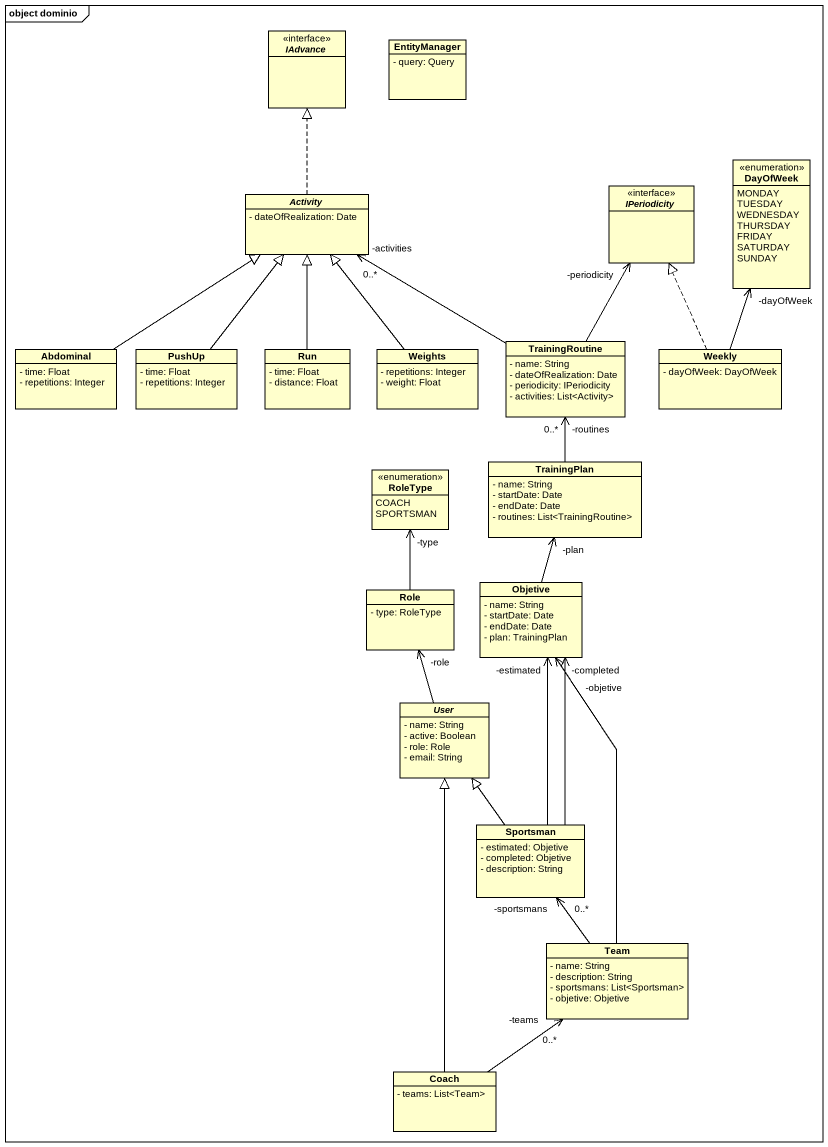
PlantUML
@startuml
mainframe object dominio
hide circle
hide empty members
skinparam classAttributeIconSize 0
interface IAdvance <<interface>>
class EntityManager {
  - query: Query
}
enum DayOfWeek {
  MONDAY
  TUESDAY
  WEDNESDAY
  THURSDAY
  FRIDAY
  SATURDAY
  SUNDAY
}
abstract class Activity {
  - dateOfRealization: Date
}
interface IPeriodicity <<interface>>
class Abdominal {
  - time: Float
  - repetitions: Integer
}
class PushUp {
  - time: Float
  - repetitions: Integer
}
class Run {
  - time: Float
  - distance: Float
}
class Weights {
  - repetitions: Integer
  - weight: Float
}
class TrainingRoutine {
  - name: String
  - dateOfRealization: Date
  - periodicity: IPeriodicity
  - activities: List<Activity>
}
class Weekly {
  - dayOfWeek: DayOfWeek
}
enum RoleType {
  COACH
  SPORTSMAN
}
class TrainingPlan {
  - name: String
  - startDate: Date
  - endDate: Date
  - routines: List<TrainingRoutine>
}
class Role {
  - type: RoleType
}
class Objetive {
  - name: String
  - startDate: Date
  - endDate: Date
  - plan: TrainingPlan
}
abstract class User {
  - name: String
  - active: Boolean
  - role: Role
  - email: String
}
class Sportsman {
  - estimated: Objetive
  - completed: Objetive
  - description: String
}
class Team {
  - name: String
  - description: String
  - sportsmans: List<Sportsman>
  - objetive: Objetive
}
class Coach {
  - teams: List<Team>
}
Activity .up.|> IAdvance
Abdominal -up-|> Activity
PushUp -up-|> Activity
Run -up-|> Activity
Weights -up-|> Activity
TrainingRoutine -left-> "-activities\n0..*" Activity
TrainingRoutine -up-> "-periodicity" IPeriodicity
Weekly -up-> "-dayOfWeek" DayOfWeek
Weekly .up.|> IPeriodicity
TrainingPlan -up-> "-routines\n0..*" TrainingRoutine
Role -up-> "-type" RoleType
Objetive -up-> "-plan" TrainingPlan
User -up-> "-role" Role
Sportsman -up-> "-completed" Objetive
Sportsman -up-> "-estimated" Objetive
Sportsman -up-|> User
Team -up-> "-objetive" Objetive
Team -up-> "-sportsmans\n0..*" Sportsman
Coach -up-|> User
Coach -up-> "-teams\n0..*" Team
@enduml
